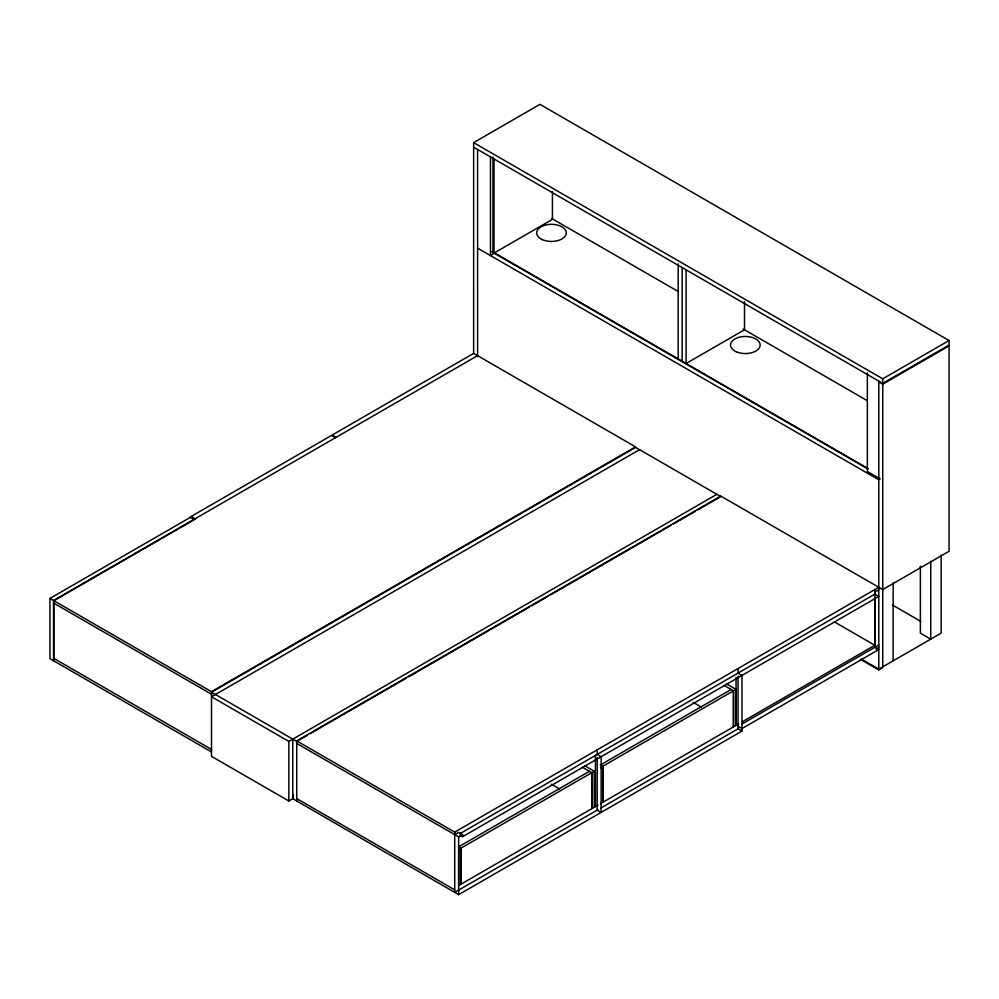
<?xml version="1.0" encoding="UTF-8"?>
<svg xmlns="http://www.w3.org/2000/svg" width="999" height="999" viewBox="0 0 999 999"><rect width="100%" height="100%" fill="white"/><g stroke="black" fill="none" stroke-linecap="round" stroke-linejoin="round"><path stroke-width="1.5" d="M584.84 765.821L594.255 771.265L461.126 848.064L461.163 884.09L461.126 848.064L458.479 846.54M591.758 772.702L591.758 808.703L591.708 772.664L582.342 767.257M594.255 807.254L594.255 771.265M602.921 802.247L602.934 766.245L600.237 764.697M733.516 726.86L733.516 690.858L736.013 689.422L726.598 683.978M736.001 725.424L736.013 689.422M738.049 726.285L741.995 728.558L878.783 649.587L874.837 647.302L874.837 594.13L878.783 596.415L462.624 836.687L459.99 835.164M211.513 751.947L49.95 658.678L49.95 598.426L211.513 691.708L635.576 446.878L473.638 353.384L473.638 142.632L539.947 104.346L949.05 340.534L949.05 345.092L882.741 383.379L473.638 147.19M473.638 353.384L332.08 435.102L336.039 437.387M49.95 598.426L191.508 516.695L195.454 518.981L53.896 600.711L53.896 660.951M477.584 355.656L53.521 600.486L53.521 660.739M639.535 449.662L211.513 696.765L288.836 741.408L716.857 494.293M473.638 142.632L882.741 378.821L949.05 340.534M878.783 381.88L882.741 384.165L949.05 345.879L949.05 551.286L882.741 589.572L720.803 496.078L296.74 740.908L296.74 801.161M298.077 740.621L307.53 735.164M310.239 733.603L406.118 678.246M408.828 676.685L529.02 607.292M531.73 605.731L547.927 596.378M550.636 594.817L670.829 525.424M673.538 523.863L695.142 511.388M697.839 509.84L720.803 496.578L635.589 447.377L211.513 692.207L296.728 741.408M211.513 691.708L211.513 756.355L288.836 800.998L292.782 798.713L292.769 739.123M296.74 740.908L454.72 832.117L878.783 587.287M454.72 834.64L458.678 832.367L462.624 834.64L462.624 836.687M874.837 592.095L878.783 589.81M460.015 833.628L874.837 594.13M296.74 743.431L458.678 836.925L462.624 834.64M458.791 846.715L589.385 771.328M731.131 689.485L600.549 764.872L602.884 766.221L733.466 690.821L724.1 685.414M461.176 848.089L458.678 849.537L458.678 885.539L598.039 805.069M600.436 767.694L602.934 766.245M600.424 803.696L738.698 723.85M742.419 721.715L874.837 645.267L834.327 621.878M742.07 723.963L878.783 645.017M597.877 809.727L454.72 892.369L454.72 832.117M600.586 808.166L738.336 728.633M876.086 649.1L878.783 647.539M292.782 794.155L292.782 798.713L458.678 894.654L741.995 731.081L741.995 675.386L738.049 673.114L738.049 668.543M861.225 659.79L878.783 669.929L882.741 667.644L882.741 384.165M551.71 218.469L678.508 291.683M743.256 329.058L867.357 400.711M491.945 251.411L868.293 468.706M491.945 251.873L867.881 468.918M880.244 478.933L867.357 471.491L867.357 372.814M477.597 248.152L878.783 479.77M892.519 605.057L920.891 621.44M861.225 659.003L878.783 669.143L941.145 633.141L941.145 555.294M335.464 437.712L331.518 435.439L189.96 517.157L193.906 519.443M693.194 702.384L701.286 707.055M741.995 731.081L738.049 728.808L738.049 676.148M551.436 784.227L559.527 788.898M53.521 603.009L211.513 694.218M53.521 658.216L211.513 749.437M296.74 798.638L454.72 889.859M930.756 561.288L930.756 639.135L920.366 633.141L920.366 566.183M893.131 583.016L893.131 660.863M882.741 378.821L882.741 383.379M878.783 381.106L878.783 669.929M874.837 589.572L874.837 595.154M874.837 598.226L874.837 647.302M744.505 301.723L744.505 329.782L686.088 363.511L686.088 269.967M736.063 677.347L736.063 725.374M733.466 690.821L733.466 726.835M682.142 267.682L682.142 361.226M678.196 263.848L678.196 358.953M602.884 766.221L602.884 802.222M597.19 749.874L597.19 754.432L601.136 756.705L601.136 812.399L597.19 810.127L597.19 757.529M595.404 755.456L595.404 806.593M552.435 191.596L552.435 219.343L494.018 253.072L494.018 159.016M492.982 157.018L492.982 254.146L490.484 255.594L490.484 156.918M477.584 149.475L477.597 356.556M458.678 836.925L458.678 894.654M288.836 741.408L288.836 800.998M736.138 351.723A14.823 8.554 0 0 0 759.989 346.253A14.823 8.554 0 0 0 739.859 337.063A14.823 8.554 0 0 0 736.138 351.723M542.295 239.598A14.823 8.554 0 0 0 566.146 234.128A14.823 8.554 0 0 0 546.016 224.937A14.823 8.554 0 0 0 542.295 239.598"/></g></svg>
